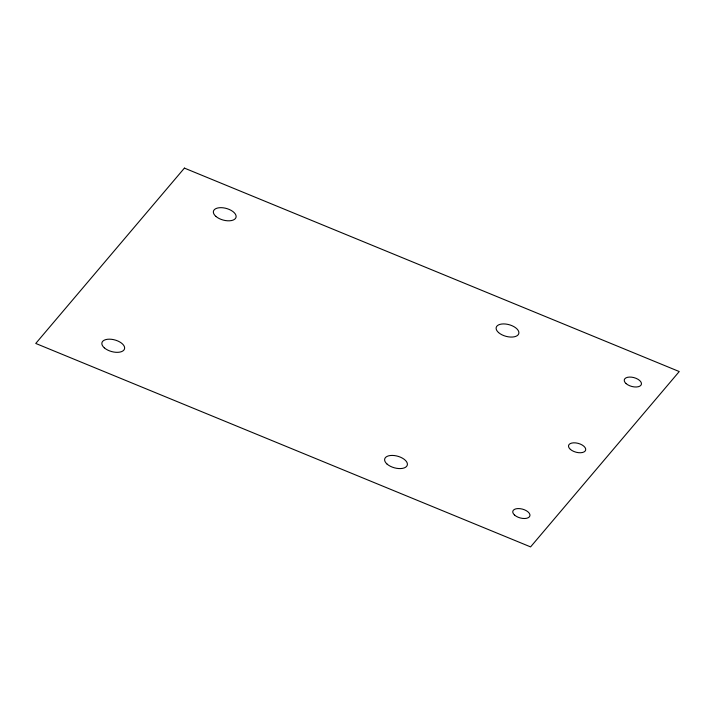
<?xml version="1.0" encoding="UTF-8"?>
<svg xmlns="http://www.w3.org/2000/svg" width="715" height="715" viewBox="0 0 715 715"><rect width="100%" height="100%" fill="white"/><g stroke="black" fill="none" stroke-linecap="round" stroke-linejoin="round"><path stroke-width="1.07" d="M184.416 168.105L35.75 343.45L530.584 546.895L679.25 371.55L184.416 168.105M215.814 216.332A11.699 6.024 15.3 0 0 235.342 218.602A11.699 6.024 15.3 0 0 223.062 207.797A11.699 6.024 15.3 0 0 215.814 216.332M626.117 383.615A8.839 4.549 15.3 0 0 640.872 385.322A8.839 4.549 15.3 0 0 631.595 377.163A8.839 4.549 15.3 0 0 626.117 383.615M498.578 332.582A11.699 6.024 15.3 0 0 518.107 334.852A11.699 6.024 15.3 0 0 505.818 324.047A11.699 6.024 15.3 0 0 498.578 332.582M104.319 347.848A11.699 6.024 15.3 0 0 123.847 350.118A11.699 6.024 15.3 0 0 111.558 339.303A11.699 6.024 15.3 0 0 104.319 347.848M570.373 449.369A8.839 4.549 15.3 0 0 585.12 451.085A8.839 4.549 15.3 0 0 575.843 442.916A8.839 4.549 15.3 0 0 570.373 449.369M387.083 464.098A11.699 6.024 15.3 0 0 406.612 466.368A11.699 6.024 15.3 0 0 394.322 455.553A11.699 6.024 15.3 0 0 387.083 464.098M514.621 515.122A8.839 4.549 15.3 0 0 529.377 516.838A8.839 4.549 15.3 0 0 520.091 508.669A8.839 4.549 15.3 0 0 514.621 515.122"/></g></svg>
